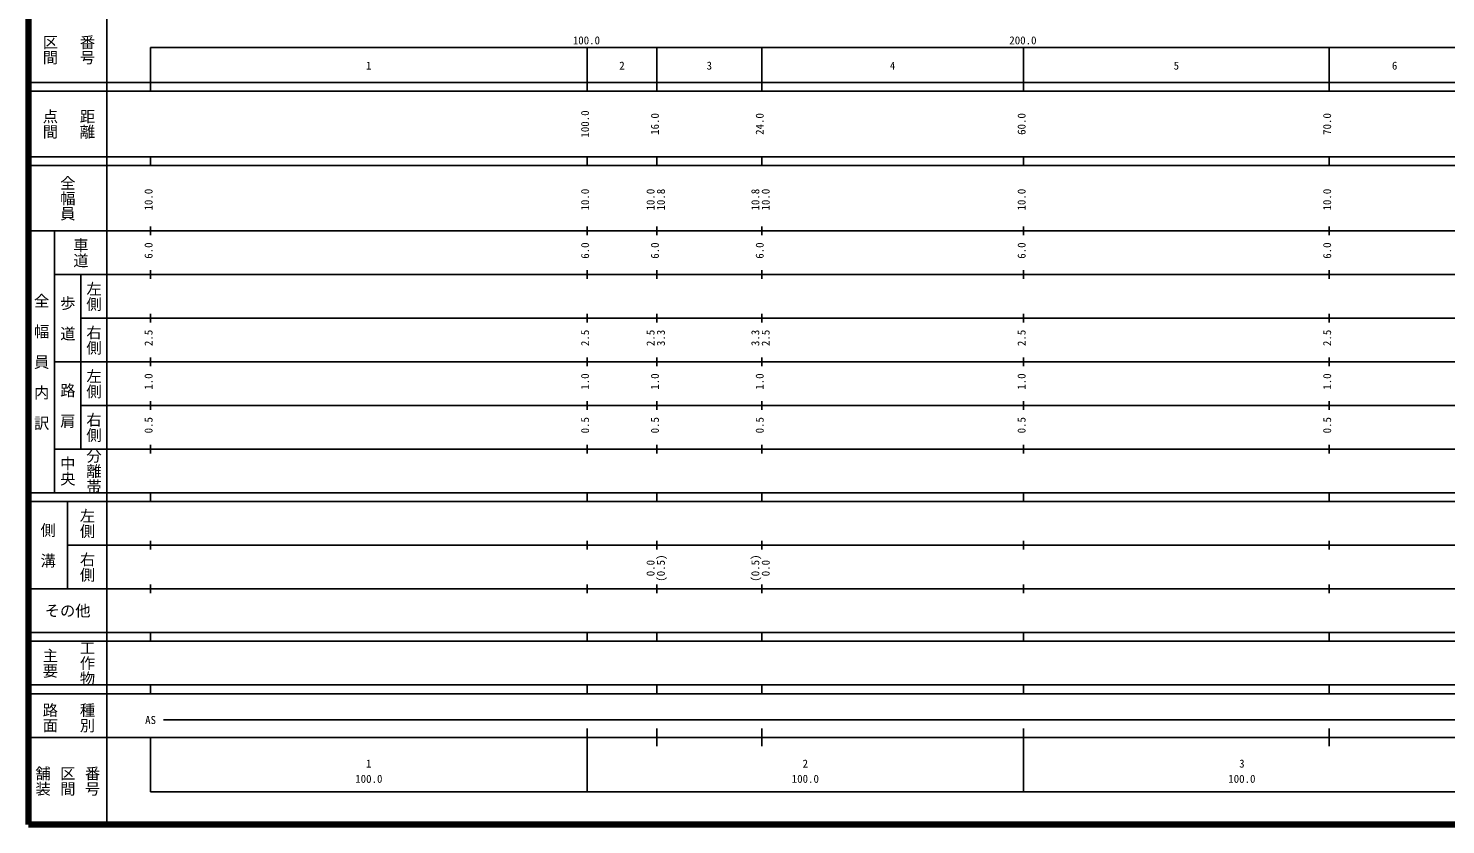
# Model space of a CAD drawing. Units: millimetres on the paper, enlarged 1000 times. Extents: x 40000 to 680000, y 20000 to 380000.
# Drawn here: x 40000 to 364688, y 20000 to 202409 of the extents above; entities that cross this region are included whole.
import ezdxf
from ezdxf.enums import TextEntityAlignment as Align

# ---------------------------------------------------------------- set-up
doc = ezdxf.new("R2010")
doc.units = ezdxf.units.MM
doc.header["$LTSCALE"] = 1000
doc.layers.add('M-TTL', color=2, linetype='Continuous', lineweight=140)
doc.layers.add('M-TTL-BAND', color=7, linetype='Continuous', lineweight=25)
doc.styles.add('@ＭＳ ゴシック', font='')
doc.styles.add('ＭＳ ゴシック', font='')
doc.styles.get('@ＭＳ ゴシック').set_extended_font_data('@MS Gothic')
doc.styles.get('ＭＳ ゴシック').set_extended_font_data('MS Gothic')

msp = doc.modelspace()

# ---------------------------------------------------------------- linework, layer by layer
at = {"layer": 'M-TTL'}
for p, q in [((40000, 380000), (40000, 20000)), ((40000, 20000), (680000, 20000))]:
    msp.add_line(p, q, dxfattribs=at)
at = {"layer": 'M-TTL-BAND'}
for p, q in [((58000, 370000), (58000, 20000)), ((68000, 198000), (579000, 198000)), ((68000, 198000), (68000, 188000)), ((168000, 188000), (168000, 198000)), ((184000, 188000), (184000, 198000)), ((208000, 188000), (208000, 198000)), ((268000, 188000), (268000, 198000)), ((338000, 188000), (338000, 198000)), ((40000, 190000), (579000, 190000)), ((40000, 188000), (579000, 188000)), ((40000, 173000), (579000, 173000)), ((68000, 171000), (68000, 173000)), ((168000, 171000), (168000, 173000)), ((184000, 171000), (184000, 173000)), ((208000, 171000), (208000, 173000)), ((268000, 171000), (268000, 173000)), ((338000, 171000), (338000, 173000)), ((40000, 171000), (579000, 171000)), ((40000, 156000), (579000, 156000)), ((46000, 96000), (46000, 156000)), ((68000, 155000), (68000, 157000)), ((168000, 155000), (168000, 157000)), ((184000, 155000), (184000, 157000)), ((208000, 155000), (208000, 157000)), ((268000, 155000), (268000, 157000)), ((338000, 155000), (338000, 157000)), ((68000, 145000), (68000, 147000)), ((168000, 145000), (168000, 147000)), ((184000, 145000), (184000, 147000)), ((208000, 145000), (208000, 147000)), ((268000, 145000), (268000, 147000)), ((338000, 145000), (338000, 147000)), ((46000, 146000), (579000, 146000)), ((52000, 146000), (52000, 106000)), ((68000, 135000), (68000, 137000)), ((168000, 135000), (168000, 137000)), ((184000, 135000), (184000, 137000)), ((208000, 135000), (208000, 137000)), ((268000, 135000), (268000, 137000)), ((338000, 135000), (338000, 137000)), ((52000, 136000), (579000, 136000)), ((68000, 125000), (68000, 127000)), ((168000, 125000), (168000, 127000)), ((184000, 125000), (184000, 127000)), ((208000, 125000), (208000, 127000)), ((268000, 125000), (268000, 127000)), ((338000, 125000), (338000, 127000)), ((46000, 126000), (579000, 126000)), ((68000, 115000), (68000, 117000)), ((168000, 115000), (168000, 117000)), ((184000, 115000), (184000, 117000)), ((208000, 115000), (208000, 117000)), ((268000, 115000), (268000, 117000)), ((338000, 115000), (338000, 117000)), ((52000, 116000), (579000, 116000)), ((46000, 106000), (579000, 106000)), ((68000, 105000), (68000, 107000)), ((168000, 105000), (168000, 107000)), ((184000, 105000), (184000, 107000)), ((208000, 105000), (208000, 107000)), ((268000, 105000), (268000, 107000)), ((338000, 105000), (338000, 107000)), ((40000, 96000), (579000, 96000)), ((68000, 94000), (68000, 96000)), ((168000, 94000), (168000, 96000)), ((184000, 94000), (184000, 96000)), ((208000, 94000), (208000, 96000)), ((268000, 94000), (268000, 96000)), ((338000, 94000), (338000, 96000)), ((40000, 94000), (579000, 94000)), ((49000, 94000), (49000, 74000)), ((68000, 83000), (68000, 85000)), ((168000, 83000), (168000, 85000)), ((184000, 83000), (184000, 85000)), ((208000, 83000), (208000, 85000)), ((268000, 83000), (268000, 85000)), ((338000, 83000), (338000, 85000)), ((49000, 84000), (579000, 84000)), ((68000, 73000), (68000, 75000)), ((168000, 73000), (168000, 75000)), ((184000, 73000), (184000, 75000)), ((208000, 73000), (208000, 75000)), ((268000, 73000), (268000, 75000)), ((338000, 73000), (338000, 75000)), ((40000, 74000), (579000, 74000)), ((40000, 64000), (579000, 64000)), ((40000, 62000), (579000, 62000)), ((68000, 62000), (68000, 64000)), ((168000, 62000), (168000, 64000)), ((184000, 62000), (184000, 64000)), ((208000, 62000), (208000, 64000)), ((268000, 62000), (268000, 64000)), ((338000, 62000), (338000, 64000)), ((40000, 52000), (579000, 52000)), ((68000, 50000), (68000, 52000)), ((168000, 50000), (168000, 52000)), ((184000, 50000), (184000, 52000)), ((208000, 50000), (208000, 52000)), ((268000, 50000), (268000, 52000)), ((338000, 50000), (338000, 52000)), ((40000, 50000), (579000, 50000)), ((71000, 44000), (565000, 44000)), ((40000, 40000), (579000, 40000)), ((68000, 40000), (68000, 27500)), ((168000, 27500), (168000, 42000)), ((184000, 38000), (184000, 42000)), ((208000, 38000), (208000, 42000)), ((268000, 27500), (268000, 42000)), ((338000, 38000), (338000, 42000)), ((68000, 27500), (579000, 27500))]:
    msp.add_line(p, q, dxfattribs=at)

# ---------------------------------------------------------------- texts
at = {"layer": 'M-TTL-BAND', "style": '@ＭＳ ゴシック'}
for s, p in [('区間', (45000, 197500)), ('番号', (53500, 197500)), ('点間', (45000, 180500)), ('距離', (53500, 180500)), ('全幅員', (49000, 163500)), ('車道', (52000, 151000)), ('左側', (55000, 141000)), ('全\u3000幅\u3000員\u3000内\u3000訳', (43000, 126000)), ('歩\u3000道', (49000, 136000)), ('右側', (55000, 131000)), ('左側', (55000, 121000)), ('路\u3000肩', (49000, 116000)), ('右側', (55000, 111000)), ('中央', (49000, 101000)), ('分離帯', (55000, 101000)), ('左側', (53500, 89000)), ('側\u3000溝', (44500, 84000)), ('右側', (53500, 79000)), ('工作物', (53500, 57000)), ('主要', (45000, 57000)), ('路面', (45000, 44500)), ('種別', (53500, 44500)), ('舗装', (43333, 30000)), ('区間', (49000, 30000)), ('番号', (54667, 30000))]:
    msp.add_text(s, height=2566, rotation=270, dxfattribs=at).set_placement(p, align=Align.MIDDLE_CENTER)
at = {"layer": 'M-TTL-BAND', "style": 'ＭＳ ゴシック'}
for s, p in [('100.0', (167844, 198195)), ('200.0', (267844, 198195)), ('1', (118000, 192405)), ('2', (176000, 192405)), ('3', (196000, 192405)), ('4', (238000, 192405)), ('5', (303000, 192405)), ('6', (353000, 192405)), ('AS', (68000, 42500)), ('1', (118000, 32523)), ('2', (218000, 32523)), ('3', (318000, 32523)), ('100.0', (118000, 29033)), ('100.0', (218000, 29033)), ('100.0', (318000, 29033))]:
    msp.add_text(s, height=1833, dxfattribs=at).set_placement(p, align=Align.BOTTOM_CENTER)
for s, p in [('100.0', (169000, 180500)), ('16.0', (185000, 180500)), ('24.0', (209000, 180500)), ('60.0', (269000, 180500)), ('70.0', (339000, 180500)), ('10.0', (69000, 163174)), ('10.0', (169000, 163174)), ('10.0', (184000, 163174)), ('10.8', (186370, 163174)), ('10.8', (208000, 163174)), ('10.0', (210370, 163174)), ('10.0', (269000, 163174)), ('10.0', (339000, 163174)), ('6.0', (69000, 151500)), ('6.0', (169000, 151500)), ('6.0', (185000, 151500)), ('6.0', (209000, 151500)), ('6.0', (269000, 151500)), ('6.0', (339000, 151500)), ('2.5', (69000, 131500)), ('2.5', (169000, 131500)), ('2.5', (184000, 131500)), ('3.3', (186370, 131500)), ('3.3', (208000, 131500)), ('2.5', (210370, 131500)), ('2.5', (269000, 131500)), ('2.5', (339000, 131500)), ('1.0', (69000, 121500)), ('1.0', (169000, 121500)), ('1.0', (185000, 121500)), ('1.0', (209000, 121500)), ('1.0', (269000, 121500)), ('1.0', (339000, 121500)), ('0.5', (69000, 111500)), ('0.5', (169000, 111500)), ('0.5', (185000, 111500)), ('0.5', (209000, 111500)), ('0.5', (269000, 111500)), ('0.5', (339000, 111500)), ('(0.5)', (186370, 78764)), ('(0.5)', (186370, 78764)), ('(0.5)', (208000, 78764)), ('(0.5)', (208000, 78764)), ('0.0', (184000, 78764)), ('0.0', (210370, 78764))]:
    msp.add_text(s, height=1833, rotation=90, dxfattribs=at).set_placement(p, align=Align.BOTTOM_CENTER)
msp.add_text('その他', height=2566, dxfattribs=at).set_placement((49000, 69000), align=Align.MIDDLE_CENTER)

doc.saveas('drawing.dxf')
